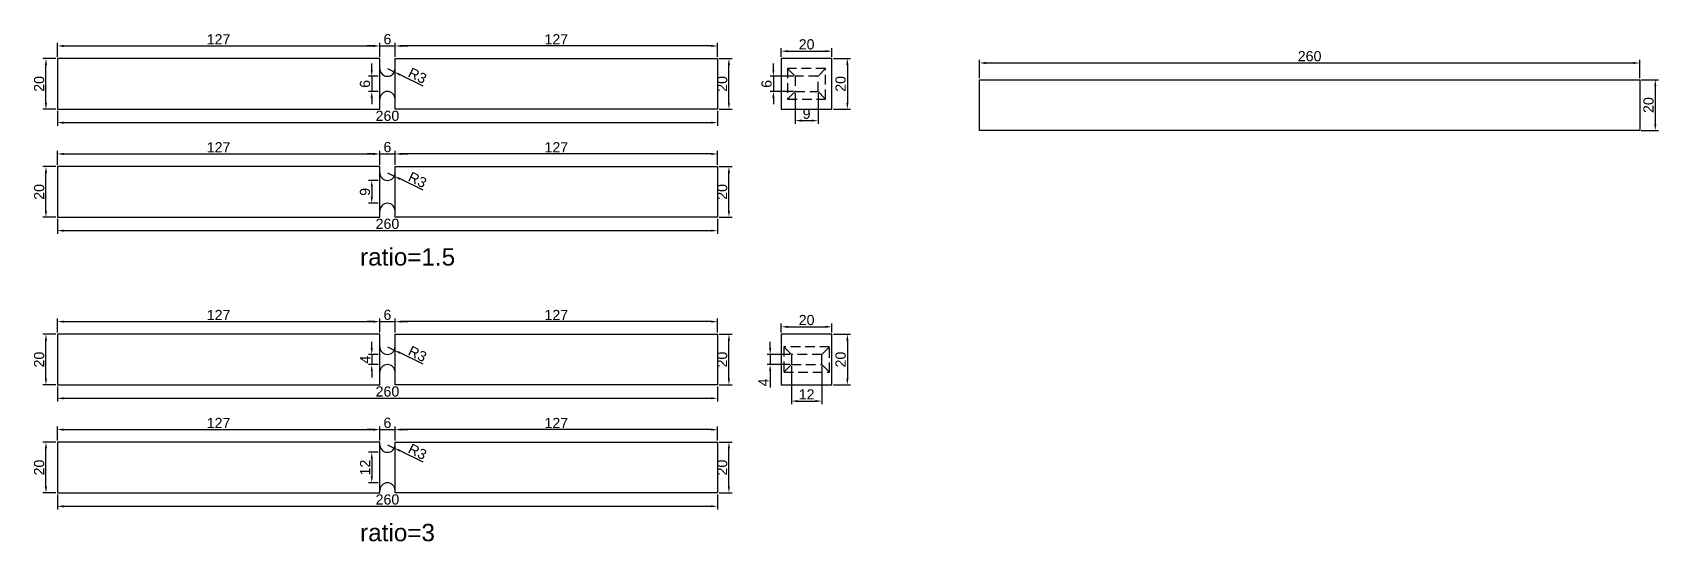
# Model space of a CAD drawing. Header units: millimetres. Extents: x 2099 to 3167, y 1581 to 1813.
# Drawn here: x 2527 to 3167, y 1581 to 1782 of the extents above; entities that cross this region are included whole.
import ezdxf

# ---------------------------------------------------------------- set-up
doc = ezdxf.new("R2010")
doc.units = ezdxf.units.MM
doc.header["$LTSCALE"] = 0.3
doc.linetypes.add('DASHED', pattern=[19.05, 12.7, -6.35])
doc.styles.get("Standard").update_dxf_attribs({"font": 'arial.ttf'})
doc.dimstyles.new('ISO-25', dxfattribs={"dimtxt": 4, "dimasz": 2.5, "dimexe": 1.25, "dimexo": 0.625, "dimtad": 1, "dimtxsty": 'Standard', "dimcen": 2.5, "dimadec": 0, "dimazin": 0, "dimtfac": 1, "dimtmove": 0, "dimatfit": 3, "dimfxl": 1, "dimarcsym": 0})

# ---------------------------------------------------------------- blocks, each defined once
blk = doc.blocks.new('*D26')
at = {"color": 0, "lineweight": -2, "transparency": 16777216}
for p, q in [((2535.74, 1771.57), (2530.62, 1771.57)), ((2531.87, 1754.07), (2531.87, 1769.07)), ((2535.74, 1751.57), (2530.62, 1751.57))]:
    blk.add_line(p, q, dxfattribs=at)
at = {"color": 0, "transparency": 16777216}
for points in [[(2531.46, 1769.07), (2532.29, 1769.07), (2531.87, 1771.57)], [(2531.46, 1754.07), (2532.29, 1754.07), (2531.87, 1751.57)]]:
    blk.add_solid(points, dxfattribs=at)
at = {"layer": 'Defpoints', "color": 0, "transparency": 16777216}
for p in [(2531.87, 1771.57), (2536.36, 1771.57), (2536.36, 1751.57)]:
    blk.add_point(p, dxfattribs=at)
at = {"color": 0, "transparency": 16777216, "insert": (2529.21, 1761.57), "char_height": 4, "attachment_point": 5, "rotation": 90}
blk.add_mtext('20', dxfattribs=at)
blk = doc.blocks.new('*D18')
at = {"color": 0, "lineweight": -2, "transparency": 16777216}
for p, q in [((2660.19, 1767.07), (2660.19, 1769.57)), ((2662.74, 1764.57), (2658.94, 1764.57)), ((2660.19, 1764.57), (2660.19, 1758.57)), ((2662.74, 1758.57), (2658.94, 1758.57)), ((2660.19, 1756.07), (2660.19, 1753.57))]:
    blk.add_line(p, q, dxfattribs=at)
at = {"color": 0, "transparency": 16777216}
for points in [[(2659.77, 1767.07), (2660.61, 1767.07), (2660.19, 1764.57)], [(2659.77, 1756.07), (2660.61, 1756.07), (2660.19, 1758.57)]]:
    blk.add_solid(points, dxfattribs=at)
at = {"layer": 'Defpoints', "color": 0, "transparency": 16777216}
for p in [(2663.36, 1764.57), (2660.19, 1758.57), (2663.36, 1758.57)]:
    blk.add_point(p, dxfattribs=at)
at = {"color": 0, "transparency": 16777216, "insert": (2657.52, 1761.57), "char_height": 4, "attachment_point": 5, "rotation": 90}
blk.add_mtext('6', dxfattribs=at)
blk = doc.blocks.new('*D24')
at = {"color": 0, "lineweight": -2, "transparency": 16777216}
for p, q in [((2666.36, 1767.57), (2669.06, 1766.26)), ((2680.49, 1760.72), (2671.31, 1765.17))]:
    blk.add_line(p, q, dxfattribs=at)
at = {"color": 0, "transparency": 16777216}
blk.add_solid([(2671.49, 1765.54), (2671.13, 1764.79), (2669.06, 1766.26)], dxfattribs=at)
at = {"layer": 'Defpoints', "color": 0, "transparency": 16777216}
for p in [(2666.36, 1767.57), (2669.06, 1766.26)]:
    blk.add_point(p, dxfattribs=at)
at = {"color": 0, "transparency": 16777216, "insert": (2678.19, 1764.8), "char_height": 4, "attachment_point": 5, "rotation": 334.11597}
blk.add_mtext('R3', dxfattribs=at)
blk = doc.blocks.new('*D28')
at = {"color": 0, "lineweight": -2, "transparency": 16777216}
for p, q in [((2796.99, 1771.57), (2802.1, 1771.57)), ((2800.85, 1754.07), (2800.85, 1769.07)), ((2796.99, 1751.57), (2802.1, 1751.57))]:
    blk.add_line(p, q, dxfattribs=at)
at = {"color": 0, "transparency": 16777216}
for points in [[(2800.43, 1769.07), (2801.26, 1769.07), (2800.85, 1771.57)], [(2800.43, 1754.07), (2801.26, 1754.07), (2800.85, 1751.57)]]:
    blk.add_solid(points, dxfattribs=at)
at = {"layer": 'Defpoints', "color": 0, "transparency": 16777216}
for p in [(2796.36, 1771.57), (2800.85, 1771.57), (2796.36, 1751.57)]:
    blk.add_point(p, dxfattribs=at)
at = {"color": 0, "transparency": 16777216, "insert": (2798.18, 1761.57), "char_height": 4, "attachment_point": 5, "rotation": 90}
blk.add_mtext('20', dxfattribs=at)
blk = doc.blocks.new('*D25')
at = {"color": 0, "lineweight": -2, "transparency": 16777216}
for p, q in [((2660.86, 1776.5), (2658.36, 1776.5)), ((2663.36, 1772.2), (2663.36, 1777.75)), ((2663.36, 1776.5), (2669.36, 1776.5)), ((2669.36, 1772.2), (2669.36, 1777.75)), ((2671.86, 1776.5), (2674.36, 1776.5))]:
    blk.add_line(p, q, dxfattribs=at)
at = {"color": 0, "transparency": 16777216}
for points in [[(2660.86, 1776.92), (2660.86, 1776.09), (2663.36, 1776.5)], [(2671.86, 1776.92), (2671.86, 1776.09), (2669.36, 1776.5)]]:
    blk.add_solid(points, dxfattribs=at)
at = {"layer": 'Defpoints', "color": 0, "transparency": 16777216}
for p in [(2669.36, 1776.5), (2663.36, 1771.57), (2669.36, 1771.57)]:
    blk.add_point(p, dxfattribs=at)
at = {"color": 0, "transparency": 16777216, "insert": (2666.36, 1779.17), "char_height": 4, "attachment_point": 5}
blk.add_mtext('6', dxfattribs=at)
blk = doc.blocks.new('*D30')
at = {"color": 0, "lineweight": -2, "transparency": 16777216}
for p, q in [((2535.74, 1729.04), (2530.62, 1729.04)), ((2531.87, 1711.54), (2531.87, 1726.54)), ((2535.74, 1709.04), (2530.62, 1709.04))]:
    blk.add_line(p, q, dxfattribs=at)
at = {"color": 0, "transparency": 16777216}
for points in [[(2531.46, 1726.54), (2532.29, 1726.54), (2531.87, 1729.04)], [(2531.46, 1711.54), (2532.29, 1711.54), (2531.87, 1709.04)]]:
    blk.add_solid(points, dxfattribs=at)
at = {"layer": 'Defpoints', "color": 0, "transparency": 16777216}
for p in [(2531.87, 1729.04), (2536.36, 1729.04), (2536.36, 1709.04)]:
    blk.add_point(p, dxfattribs=at)
at = {"color": 0, "transparency": 16777216, "insert": (2529.21, 1719.04), "char_height": 4, "attachment_point": 5, "rotation": 90}
blk.add_mtext('20', dxfattribs=at)
blk = doc.blocks.new('*D20')
at = {"color": 0, "lineweight": -2, "transparency": 16777216}
for p, q in [((2662.74, 1723.54), (2658.94, 1723.54)), ((2660.19, 1721.04), (2660.19, 1717.04)), ((2662.74, 1714.54), (2658.94, 1714.54))]:
    blk.add_line(p, q, dxfattribs=at)
at = {"color": 0, "transparency": 16777216}
for points in [[(2659.77, 1721.04), (2660.61, 1721.04), (2660.19, 1723.54)], [(2659.77, 1717.04), (2660.61, 1717.04), (2660.19, 1714.54)]]:
    blk.add_solid(points, dxfattribs=at)
at = {"layer": 'Defpoints', "color": 0, "transparency": 16777216}
for p in [(2663.36, 1723.54), (2660.19, 1714.54), (2663.36, 1714.54)]:
    blk.add_point(p, dxfattribs=at)
at = {"color": 0, "transparency": 16777216, "insert": (2657.52, 1719.04), "char_height": 4, "attachment_point": 5, "rotation": 90}
blk.add_mtext('9', dxfattribs=at)
blk = doc.blocks.new('*D21')
at = {"color": 0, "lineweight": -2, "transparency": 16777216}
for p, q in [((2666.36, 1726.54), (2669.06, 1725.23)), ((2680.49, 1719.69), (2671.31, 1724.14))]:
    blk.add_line(p, q, dxfattribs=at)
at = {"color": 0, "transparency": 16777216}
blk.add_solid([(2671.49, 1724.52), (2671.13, 1723.77), (2669.06, 1725.23)], dxfattribs=at)
at = {"layer": 'Defpoints', "color": 0, "transparency": 16777216}
for p in [(2666.36, 1726.54), (2669.06, 1725.23)]:
    blk.add_point(p, dxfattribs=at)
at = {"color": 0, "transparency": 16777216, "insert": (2678.19, 1723.77), "char_height": 4, "attachment_point": 5, "rotation": 334.11597}
blk.add_mtext('R3', dxfattribs=at)
blk = doc.blocks.new('*D32')
at = {"color": 0, "lineweight": -2, "transparency": 16777216}
for p, q in [((2796.99, 1729.04), (2802.1, 1729.04)), ((2800.85, 1711.54), (2800.85, 1726.54)), ((2796.99, 1709.04), (2802.1, 1709.04))]:
    blk.add_line(p, q, dxfattribs=at)
at = {"color": 0, "transparency": 16777216}
for points in [[(2800.43, 1726.54), (2801.26, 1726.54), (2800.85, 1729.04)], [(2800.43, 1711.54), (2801.26, 1711.54), (2800.85, 1709.04)]]:
    blk.add_solid(points, dxfattribs=at)
at = {"layer": 'Defpoints', "color": 0, "transparency": 16777216}
for p in [(2796.36, 1729.04), (2800.85, 1729.04), (2796.36, 1709.04)]:
    blk.add_point(p, dxfattribs=at)
at = {"color": 0, "transparency": 16777216, "insert": (2798.18, 1719.04), "char_height": 4, "attachment_point": 5, "rotation": 90}
blk.add_mtext('20', dxfattribs=at)
blk = doc.blocks.new('*D22')
at = {"color": 0, "lineweight": -2, "transparency": 16777216}
for p, q in [((2660.86, 1733.98), (2658.36, 1733.98)), ((2663.36, 1729.67), (2663.36, 1735.23)), ((2663.36, 1733.98), (2669.36, 1733.98)), ((2669.36, 1729.67), (2669.36, 1735.23)), ((2671.86, 1733.98), (2674.36, 1733.98))]:
    blk.add_line(p, q, dxfattribs=at)
at = {"color": 0, "transparency": 16777216}
for points in [[(2660.86, 1734.39), (2660.86, 1733.56), (2663.36, 1733.98)], [(2671.86, 1734.39), (2671.86, 1733.56), (2669.36, 1733.98)]]:
    blk.add_solid(points, dxfattribs=at)
at = {"layer": 'Defpoints', "color": 0, "transparency": 16777216}
for p in [(2663.36, 1729.04), (2669.36, 1733.98), (2669.36, 1729.04)]:
    blk.add_point(p, dxfattribs=at)
at = {"color": 0, "transparency": 16777216, "insert": (2666.36, 1736.65), "char_height": 4, "attachment_point": 5}
blk.add_mtext('6', dxfattribs=at)
blk = doc.blocks.new('*D58')
at = {"color": 0, "lineweight": -2, "transparency": 16777216}
for p, q in [((2535.74, 1663.01), (2530.62, 1663.01)), ((2531.87, 1645.51), (2531.87, 1660.51)), ((2535.74, 1643.01), (2530.62, 1643.01))]:
    blk.add_line(p, q, dxfattribs=at)
at = {"color": 0, "transparency": 16777216}
for points in [[(2531.46, 1660.51), (2532.29, 1660.51), (2531.87, 1663.01)], [(2531.46, 1645.51), (2532.29, 1645.51), (2531.87, 1643.01)]]:
    blk.add_solid(points, dxfattribs=at)
at = {"layer": 'Defpoints', "color": 0, "transparency": 16777216}
for p in [(2531.87, 1663.01), (2536.36, 1663.01), (2536.36, 1643.01)]:
    blk.add_point(p, dxfattribs=at)
at = {"color": 0, "transparency": 16777216, "insert": (2529.21, 1653.01), "char_height": 4, "attachment_point": 5, "rotation": 90}
blk.add_mtext('20', dxfattribs=at)
blk = doc.blocks.new('*D44')
at = {"color": 0, "lineweight": -2, "transparency": 16777216}
for p, q in [((2660.19, 1657.51), (2660.19, 1660.01)), ((2662.74, 1655.01), (2658.94, 1655.01)), ((2660.19, 1655.01), (2660.19, 1651.01)), ((2662.74, 1651.01), (2658.94, 1651.01)), ((2660.19, 1648.51), (2660.19, 1646.01))]:
    blk.add_line(p, q, dxfattribs=at)
at = {"color": 0, "transparency": 16777216}
for points in [[(2659.77, 1657.51), (2660.61, 1657.51), (2660.19, 1655.01)], [(2659.77, 1648.51), (2660.61, 1648.51), (2660.19, 1651.01)]]:
    blk.add_solid(points, dxfattribs=at)
at = {"layer": 'Defpoints', "color": 0, "transparency": 16777216}
for p in [(2663.36, 1655.01), (2660.19, 1651.01), (2663.36, 1651.01)]:
    blk.add_point(p, dxfattribs=at)
at = {"color": 0, "transparency": 16777216, "insert": (2657.56, 1653.01), "char_height": 4, "attachment_point": 5, "rotation": 90}
blk.add_mtext('4', dxfattribs=at)
blk = doc.blocks.new('*D45')
at = {"color": 0, "lineweight": -2, "transparency": 16777216}
for p, q in [((2666.36, 1658.01), (2669.06, 1656.7)), ((2680.49, 1651.16), (2671.31, 1655.61))]:
    blk.add_line(p, q, dxfattribs=at)
at = {"color": 0, "transparency": 16777216}
blk.add_solid([(2671.49, 1655.99), (2671.13, 1655.24), (2669.06, 1656.7)], dxfattribs=at)
at = {"layer": 'Defpoints', "color": 0, "transparency": 16777216}
for p in [(2666.36, 1658.01), (2669.06, 1656.7)]:
    blk.add_point(p, dxfattribs=at)
at = {"color": 0, "transparency": 16777216, "insert": (2678.19, 1655.24), "char_height": 4, "attachment_point": 5, "rotation": 334.11597}
blk.add_mtext('R3', dxfattribs=at)
blk = doc.blocks.new('*D60')
at = {"color": 0, "lineweight": -2, "transparency": 16777216}
for p, q in [((2796.99, 1663.01), (2802.1, 1663.01)), ((2800.85, 1645.51), (2800.85, 1660.51)), ((2796.99, 1643.01), (2802.1, 1643.01))]:
    blk.add_line(p, q, dxfattribs=at)
at = {"color": 0, "transparency": 16777216}
for points in [[(2800.43, 1660.51), (2801.26, 1660.51), (2800.85, 1663.01)], [(2800.43, 1645.51), (2801.26, 1645.51), (2800.85, 1643.01)]]:
    blk.add_solid(points, dxfattribs=at)
at = {"layer": 'Defpoints', "color": 0, "transparency": 16777216}
for p in [(2796.36, 1663.01), (2800.85, 1663.01), (2796.36, 1643.01)]:
    blk.add_point(p, dxfattribs=at)
at = {"color": 0, "transparency": 16777216, "insert": (2798.18, 1653.01), "char_height": 4, "attachment_point": 5, "rotation": 90}
blk.add_mtext('20', dxfattribs=at)
blk = doc.blocks.new('*D46')
at = {"color": 0, "lineweight": -2, "transparency": 16777216}
for p, q in [((2660.86, 1667.95), (2658.36, 1667.95)), ((2663.36, 1663.64), (2663.36, 1669.2)), ((2663.36, 1667.95), (2669.36, 1667.95)), ((2669.36, 1663.64), (2669.36, 1669.2)), ((2671.86, 1667.95), (2674.36, 1667.95))]:
    blk.add_line(p, q, dxfattribs=at)
at = {"color": 0, "transparency": 16777216}
for points in [[(2660.86, 1668.36), (2660.86, 1667.53), (2663.36, 1667.95)], [(2671.86, 1668.36), (2671.86, 1667.53), (2669.36, 1667.95)]]:
    blk.add_solid(points, dxfattribs=at)
at = {"layer": 'Defpoints', "color": 0, "transparency": 16777216}
for p in [(2669.36, 1667.95), (2663.36, 1663.01), (2669.36, 1663.01)]:
    blk.add_point(p, dxfattribs=at)
at = {"color": 0, "transparency": 16777216, "insert": (2666.36, 1670.61), "char_height": 4, "attachment_point": 5}
blk.add_mtext('6', dxfattribs=at)
blk = doc.blocks.new('*D62')
at = {"color": 0, "lineweight": -2, "transparency": 16777216}
for p, q in [((2535.74, 1620.49), (2530.62, 1620.49)), ((2531.87, 1602.99), (2531.87, 1617.99)), ((2535.74, 1600.49), (2530.62, 1600.49))]:
    blk.add_line(p, q, dxfattribs=at)
at = {"color": 0, "transparency": 16777216}
for points in [[(2531.46, 1617.99), (2532.29, 1617.99), (2531.87, 1620.49)], [(2531.46, 1602.99), (2532.29, 1602.99), (2531.87, 1600.49)]]:
    blk.add_solid(points, dxfattribs=at)
at = {"layer": 'Defpoints', "color": 0, "transparency": 16777216}
for p in [(2531.87, 1620.49), (2536.36, 1620.49), (2536.36, 1600.49)]:
    blk.add_point(p, dxfattribs=at)
at = {"color": 0, "transparency": 16777216, "insert": (2529.21, 1610.49), "char_height": 4, "attachment_point": 5, "rotation": 90}
blk.add_mtext('20', dxfattribs=at)
blk = doc.blocks.new('*D40')
at = {"color": 0, "lineweight": -2, "transparency": 16777216}
for p, q in [((2662.74, 1616.49), (2658.94, 1616.49)), ((2660.19, 1613.99), (2660.19, 1606.99)), ((2662.74, 1604.49), (2658.94, 1604.49))]:
    blk.add_line(p, q, dxfattribs=at)
at = {"color": 0, "transparency": 16777216}
for points in [[(2659.77, 1613.99), (2660.61, 1613.99), (2660.19, 1616.49)], [(2659.77, 1606.99), (2660.61, 1606.99), (2660.19, 1604.49)]]:
    blk.add_solid(points, dxfattribs=at)
at = {"layer": 'Defpoints', "color": 0, "transparency": 16777216}
for p in [(2663.36, 1616.49), (2660.19, 1604.49), (2663.36, 1604.49)]:
    blk.add_point(p, dxfattribs=at)
at = {"color": 0, "transparency": 16777216, "insert": (2657.56, 1610.49), "char_height": 4, "attachment_point": 5, "rotation": 90}
blk.add_mtext('12', dxfattribs=at)
blk = doc.blocks.new('*D41')
at = {"color": 0, "lineweight": -2, "transparency": 16777216}
for p, q in [((2666.36, 1619.49), (2669.06, 1618.18)), ((2680.49, 1612.63), (2671.31, 1617.08))]:
    blk.add_line(p, q, dxfattribs=at)
at = {"color": 0, "transparency": 16777216}
blk.add_solid([(2671.49, 1617.46), (2671.13, 1616.71), (2669.06, 1618.18)], dxfattribs=at)
at = {"layer": 'Defpoints', "color": 0, "transparency": 16777216}
for p in [(2666.36, 1619.49), (2669.06, 1618.18)]:
    blk.add_point(p, dxfattribs=at)
at = {"color": 0, "transparency": 16777216, "insert": (2678.19, 1616.71), "char_height": 4, "attachment_point": 5, "rotation": 334.11597}
blk.add_mtext('R3', dxfattribs=at)
blk = doc.blocks.new('*D64')
at = {"color": 0, "lineweight": -2, "transparency": 16777216}
for p, q in [((2796.99, 1620.49), (2802.1, 1620.49)), ((2800.85, 1602.99), (2800.85, 1617.99)), ((2796.99, 1600.49), (2802.1, 1600.49))]:
    blk.add_line(p, q, dxfattribs=at)
at = {"color": 0, "transparency": 16777216}
for points in [[(2800.43, 1617.99), (2801.26, 1617.99), (2800.85, 1620.49)], [(2800.43, 1602.99), (2801.26, 1602.99), (2800.85, 1600.49)]]:
    blk.add_solid(points, dxfattribs=at)
at = {"layer": 'Defpoints', "color": 0, "transparency": 16777216}
for p in [(2796.36, 1620.49), (2800.85, 1620.49), (2796.36, 1600.49)]:
    blk.add_point(p, dxfattribs=at)
at = {"color": 0, "transparency": 16777216, "insert": (2798.18, 1610.49), "char_height": 4, "attachment_point": 5, "rotation": 90}
blk.add_mtext('20', dxfattribs=at)
blk = doc.blocks.new('*D42')
at = {"color": 0, "lineweight": -2, "transparency": 16777216}
for p, q in [((2663.36, 1621.11), (2663.36, 1626.67)), ((2669.36, 1621.11), (2669.36, 1626.67)), ((2660.86, 1625.42), (2658.36, 1625.42)), ((2663.36, 1625.42), (2669.36, 1625.42)), ((2671.86, 1625.42), (2674.36, 1625.42))]:
    blk.add_line(p, q, dxfattribs=at)
at = {"color": 0, "transparency": 16777216}
for points in [[(2660.86, 1625.84), (2660.86, 1625), (2663.36, 1625.42)], [(2671.86, 1625.84), (2671.86, 1625), (2669.36, 1625.42)]]:
    blk.add_solid(points, dxfattribs=at)
at = {"layer": 'Defpoints', "color": 0, "transparency": 16777216}
for p in [(2663.36, 1620.49), (2669.36, 1625.42), (2669.36, 1620.49)]:
    blk.add_point(p, dxfattribs=at)
at = {"color": 0, "transparency": 16777216, "insert": (2666.36, 1628.09), "char_height": 4, "attachment_point": 5}
blk.add_mtext('6', dxfattribs=at)
blk = doc.blocks.new('*D68')
at = {"color": 0, "lineweight": -2, "transparency": 16777216}
for p, q in [((2818.37, 1767.07), (2818.37, 1769.57)), ((2826.31, 1764.57), (2817.12, 1764.57)), ((2818.37, 1764.57), (2818.37, 1758.57)), ((2826.31, 1758.57), (2817.12, 1758.57)), ((2818.37, 1756.07), (2818.37, 1753.57))]:
    blk.add_line(p, q, dxfattribs=at)
at = {"color": 0, "transparency": 16777216}
for points in [[(2817.95, 1767.07), (2818.79, 1767.07), (2818.37, 1764.57)], [(2817.95, 1756.07), (2818.79, 1756.07), (2818.37, 1758.57)]]:
    blk.add_solid(points, dxfattribs=at)
at = {"layer": 'Defpoints', "color": 0, "transparency": 16777216}
for p in [(2826.94, 1764.57), (2818.37, 1758.57), (2826.94, 1758.57)]:
    blk.add_point(p, dxfattribs=at)
at = {"color": 0, "transparency": 16777216, "insert": (2815.7, 1761.57), "char_height": 4, "attachment_point": 5, "rotation": 90}
blk.add_mtext('6', dxfattribs=at)
blk = doc.blocks.new('*D69')
at = {"color": 0, "lineweight": -2, "transparency": 16777216}
for p, q in [((2826.94, 1757.95), (2826.94, 1745.86)), ((2835.94, 1757.95), (2835.94, 1745.86)), ((2829.44, 1747.11), (2833.44, 1747.11))]:
    blk.add_line(p, q, dxfattribs=at)
at = {"color": 0, "transparency": 16777216}
for points in [[(2829.44, 1747.53), (2829.44, 1746.69), (2826.94, 1747.11)], [(2833.44, 1747.53), (2833.44, 1746.69), (2835.94, 1747.11)]]:
    blk.add_solid(points, dxfattribs=at)
at = {"layer": 'Defpoints', "color": 0, "transparency": 16777216}
for p in [(2826.94, 1758.57), (2835.94, 1758.57), (2835.94, 1747.11)]:
    blk.add_point(p, dxfattribs=at)
at = {"color": 0, "transparency": 16777216, "insert": (2831.44, 1749.78), "char_height": 4, "attachment_point": 5}
blk.add_mtext('9', dxfattribs=at)
blk = doc.blocks.new('*D70')
at = {"color": 0, "lineweight": -2, "transparency": 16777216}
for p, q in [((2817.1, 1657.51), (2817.1, 1660.01)), ((2824.81, 1655.01), (2815.85, 1655.01)), ((2817.1, 1655.01), (2817.1, 1651.01)), ((2824.81, 1651.01), (2815.85, 1651.01)), ((2817.1, 1648.51), (2817.1, 1642))]:
    blk.add_line(p, q, dxfattribs=at)
at = {"color": 0, "transparency": 16777216}
for points in [[(2816.68, 1657.51), (2817.51, 1657.51), (2817.1, 1655.01)], [(2816.68, 1648.51), (2817.51, 1648.51), (2817.1, 1651.01)]]:
    blk.add_solid(points, dxfattribs=at)
at = {"layer": 'Defpoints', "color": 0, "transparency": 16777216}
for p in [(2825.44, 1655.01), (2817.1, 1651.01), (2825.44, 1651.01)]:
    blk.add_point(p, dxfattribs=at)
at = {"color": 0, "transparency": 16777216, "insert": (2814.47, 1644), "char_height": 4, "attachment_point": 5, "rotation": 90}
blk.add_mtext('4', dxfattribs=at)
blk = doc.blocks.new('*D71')
at = {"color": 0, "lineweight": -2, "transparency": 16777216}
for p, q in [((2825.44, 1650.39), (2825.44, 1635.4)), ((2837.44, 1650.39), (2837.44, 1635.4)), ((2827.94, 1636.65), (2834.94, 1636.65))]:
    blk.add_line(p, q, dxfattribs=at)
at = {"color": 0, "transparency": 16777216}
for points in [[(2827.94, 1637.07), (2827.94, 1636.24), (2825.44, 1636.65)], [(2834.94, 1637.07), (2834.94, 1636.24), (2837.44, 1636.65)]]:
    blk.add_solid(points, dxfattribs=at)
at = {"layer": 'Defpoints', "color": 0, "transparency": 16777216}
for p in [(2825.44, 1651.01), (2837.44, 1651.01), (2837.44, 1636.65)]:
    blk.add_point(p, dxfattribs=at)
at = {"color": 0, "transparency": 16777216, "insert": (2831.44, 1639.29), "char_height": 4, "attachment_point": 5}
blk.add_mtext('12', dxfattribs=at)
blk = doc.blocks.new('*D80')
at = {"color": 0, "lineweight": -2, "transparency": 16777216}
for p, q in [((2536.36, 1772.2), (2536.36, 1777.75)), ((2538.86, 1776.5), (2660.86, 1776.5)), ((2663.36, 1772.2), (2663.36, 1777.75))]:
    blk.add_line(p, q, dxfattribs=at)
at = {"color": 0, "transparency": 16777216}
for points in [[(2538.86, 1776.92), (2538.86, 1776.09), (2536.36, 1776.5)], [(2660.86, 1776.92), (2660.86, 1776.09), (2663.36, 1776.5)]]:
    blk.add_solid(points, dxfattribs=at)
at = {"layer": 'Defpoints', "color": 0, "transparency": 16777216}
for p in [(2663.36, 1776.5), (2536.36, 1771.57), (2663.36, 1771.57)]:
    blk.add_point(p, dxfattribs=at)
at = {"color": 0, "transparency": 16777216, "insert": (2599.86, 1779.14), "char_height": 4, "attachment_point": 5}
blk.add_mtext('127', dxfattribs=at)
blk = doc.blocks.new('*D81')
at = {"color": 0, "lineweight": -2, "transparency": 16777216}
for p, q in [((2669.36, 1772.2), (2669.36, 1777.75)), ((2793.86, 1776.5), (2671.86, 1776.5)), ((2796.36, 1772.2), (2796.36, 1777.75))]:
    blk.add_line(p, q, dxfattribs=at)
at = {"color": 0, "transparency": 16777216}
for points in [[(2671.86, 1776.92), (2671.86, 1776.09), (2669.36, 1776.5)], [(2793.86, 1776.92), (2793.86, 1776.09), (2796.36, 1776.5)]]:
    blk.add_solid(points, dxfattribs=at)
at = {"layer": 'Defpoints', "color": 0, "transparency": 16777216}
for p in [(2669.36, 1776.5), (2669.36, 1771.57), (2796.36, 1771.57)]:
    blk.add_point(p, dxfattribs=at)
at = {"color": 0, "transparency": 16777216, "insert": (2732.86, 1779.14), "char_height": 4, "attachment_point": 5}
blk.add_mtext('127', dxfattribs=at)
blk = doc.blocks.new('*D79')
at = {"color": 0, "lineweight": -2, "transparency": 16777216}
for p, q in [((2536.36, 1750.95), (2536.36, 1745.05)), ((2796.36, 1750.95), (2796.36, 1745.05)), ((2538.86, 1746.3), (2793.86, 1746.3))]:
    blk.add_line(p, q, dxfattribs=at)
at = {"color": 0, "transparency": 16777216}
for points in [[(2538.86, 1746.72), (2538.86, 1745.89), (2536.36, 1746.3)], [(2793.86, 1746.72), (2793.86, 1745.89), (2796.36, 1746.3)]]:
    blk.add_solid(points, dxfattribs=at)
at = {"layer": 'Defpoints', "color": 0, "transparency": 16777216}
for p in [(2536.36, 1751.57), (2796.36, 1751.57), (2796.36, 1746.3)]:
    blk.add_point(p, dxfattribs=at)
at = {"color": 0, "transparency": 16777216, "insert": (2666.36, 1748.97), "char_height": 4, "attachment_point": 5}
blk.add_mtext('260', dxfattribs=at)
blk = doc.blocks.new('*D83')
at = {"color": 0, "lineweight": -2, "transparency": 16777216}
for p, q in [((2536.36, 1729.67), (2536.36, 1735.23)), ((2538.86, 1733.98), (2660.86, 1733.98)), ((2663.36, 1729.67), (2663.36, 1735.23))]:
    blk.add_line(p, q, dxfattribs=at)
at = {"color": 0, "transparency": 16777216}
for points in [[(2538.86, 1734.39), (2538.86, 1733.56), (2536.36, 1733.98)], [(2660.86, 1734.39), (2660.86, 1733.56), (2663.36, 1733.98)]]:
    blk.add_solid(points, dxfattribs=at)
at = {"layer": 'Defpoints', "color": 0, "transparency": 16777216}
for p in [(2536.36, 1729.04), (2663.36, 1733.98), (2663.36, 1729.04)]:
    blk.add_point(p, dxfattribs=at)
at = {"color": 0, "transparency": 16777216, "insert": (2599.86, 1736.61), "char_height": 4, "attachment_point": 5}
blk.add_mtext('127', dxfattribs=at)
blk = doc.blocks.new('*D84')
at = {"color": 0, "lineweight": -2, "transparency": 16777216}
for p, q in [((2669.36, 1729.67), (2669.36, 1735.23)), ((2793.86, 1733.98), (2671.86, 1733.98)), ((2796.36, 1729.67), (2796.36, 1735.23))]:
    blk.add_line(p, q, dxfattribs=at)
at = {"color": 0, "transparency": 16777216}
for points in [[(2671.86, 1734.39), (2671.86, 1733.56), (2669.36, 1733.98)], [(2793.86, 1734.39), (2793.86, 1733.56), (2796.36, 1733.98)]]:
    blk.add_solid(points, dxfattribs=at)
at = {"layer": 'Defpoints', "color": 0, "transparency": 16777216}
for p in [(2669.36, 1733.98), (2669.36, 1729.04), (2796.36, 1729.04)]:
    blk.add_point(p, dxfattribs=at)
at = {"color": 0, "transparency": 16777216, "insert": (2732.86, 1736.61), "char_height": 4, "attachment_point": 5}
blk.add_mtext('127', dxfattribs=at)
blk = doc.blocks.new('*D82')
at = {"color": 0, "lineweight": -2, "transparency": 16777216}
for p, q in [((2536.36, 1708.42), (2536.36, 1702.53)), ((2538.86, 1703.78), (2793.86, 1703.78)), ((2796.36, 1708.42), (2796.36, 1702.53))]:
    blk.add_line(p, q, dxfattribs=at)
at = {"color": 0, "transparency": 16777216}
for points in [[(2538.86, 1704.19), (2538.86, 1703.36), (2536.36, 1703.78)], [(2793.86, 1704.19), (2793.86, 1703.36), (2796.36, 1703.78)]]:
    blk.add_solid(points, dxfattribs=at)
at = {"layer": 'Defpoints', "color": 0, "transparency": 16777216}
for p in [(2536.36, 1709.04), (2796.36, 1709.04), (2796.36, 1703.78)]:
    blk.add_point(p, dxfattribs=at)
at = {"color": 0, "transparency": 16777216, "insert": (2666.36, 1706.44), "char_height": 4, "attachment_point": 5}
blk.add_mtext('260', dxfattribs=at)
blk = doc.blocks.new('*D86')
at = {"color": 0, "lineweight": -2, "transparency": 16777216}
for p, q in [((2536.36, 1663.64), (2536.36, 1669.2)), ((2538.86, 1667.95), (2660.86, 1667.95)), ((2663.36, 1663.64), (2663.36, 1669.2))]:
    blk.add_line(p, q, dxfattribs=at)
at = {"color": 0, "transparency": 16777216}
for points in [[(2538.86, 1668.36), (2538.86, 1667.53), (2536.36, 1667.95)], [(2660.86, 1668.36), (2660.86, 1667.53), (2663.36, 1667.95)]]:
    blk.add_solid(points, dxfattribs=at)
at = {"layer": 'Defpoints', "color": 0, "transparency": 16777216}
for p in [(2663.36, 1667.95), (2536.36, 1663.01), (2663.36, 1663.01)]:
    blk.add_point(p, dxfattribs=at)
at = {"color": 0, "transparency": 16777216, "insert": (2599.86, 1670.58), "char_height": 4, "attachment_point": 5}
blk.add_mtext('127', dxfattribs=at)
blk = doc.blocks.new('*D87')
at = {"color": 0, "lineweight": -2, "transparency": 16777216}
for p, q in [((2669.36, 1663.64), (2669.36, 1669.2)), ((2793.86, 1667.95), (2671.86, 1667.95)), ((2796.36, 1663.64), (2796.36, 1669.2))]:
    blk.add_line(p, q, dxfattribs=at)
at = {"color": 0, "transparency": 16777216}
for points in [[(2671.86, 1668.36), (2671.86, 1667.53), (2669.36, 1667.95)], [(2793.86, 1668.36), (2793.86, 1667.53), (2796.36, 1667.95)]]:
    blk.add_solid(points, dxfattribs=at)
at = {"layer": 'Defpoints', "color": 0, "transparency": 16777216}
for p in [(2669.36, 1667.95), (2669.36, 1663.01), (2796.36, 1663.01)]:
    blk.add_point(p, dxfattribs=at)
at = {"color": 0, "transparency": 16777216, "insert": (2732.86, 1670.58), "char_height": 4, "attachment_point": 5}
blk.add_mtext('127', dxfattribs=at)
blk = doc.blocks.new('*D85')
at = {"color": 0, "lineweight": -2, "transparency": 16777216}
for p, q in [((2536.36, 1642.39), (2536.36, 1636.5)), ((2796.36, 1642.39), (2796.36, 1636.5)), ((2538.86, 1637.75), (2793.86, 1637.75))]:
    blk.add_line(p, q, dxfattribs=at)
at = {"color": 0, "transparency": 16777216}
for points in [[(2538.86, 1638.16), (2538.86, 1637.33), (2536.36, 1637.75)], [(2793.86, 1638.16), (2793.86, 1637.33), (2796.36, 1637.75)]]:
    blk.add_solid(points, dxfattribs=at)
at = {"layer": 'Defpoints', "color": 0, "transparency": 16777216}
for p in [(2536.36, 1643.01), (2796.36, 1643.01), (2796.36, 1637.75)]:
    blk.add_point(p, dxfattribs=at)
at = {"color": 0, "transparency": 16777216, "insert": (2666.36, 1640.41), "char_height": 4, "attachment_point": 5}
blk.add_mtext('260', dxfattribs=at)
blk = doc.blocks.new('*D89')
at = {"color": 0, "lineweight": -2, "transparency": 16777216}
for p, q in [((2536.36, 1621.11), (2536.36, 1626.67)), ((2663.36, 1621.11), (2663.36, 1626.67)), ((2538.86, 1625.42), (2660.86, 1625.42))]:
    blk.add_line(p, q, dxfattribs=at)
at = {"color": 0, "transparency": 16777216}
for points in [[(2538.86, 1625.84), (2538.86, 1625), (2536.36, 1625.42)], [(2660.86, 1625.84), (2660.86, 1625), (2663.36, 1625.42)]]:
    blk.add_solid(points, dxfattribs=at)
at = {"layer": 'Defpoints', "color": 0, "transparency": 16777216}
for p in [(2536.36, 1620.49), (2663.36, 1625.42), (2663.36, 1620.49)]:
    blk.add_point(p, dxfattribs=at)
at = {"color": 0, "transparency": 16777216, "insert": (2599.86, 1628.05), "char_height": 4, "attachment_point": 5}
blk.add_mtext('127', dxfattribs=at)
blk = doc.blocks.new('*D90')
at = {"color": 0, "lineweight": -2, "transparency": 16777216}
for p, q in [((2669.36, 1621.11), (2669.36, 1626.67)), ((2796.36, 1621.11), (2796.36, 1626.67)), ((2793.86, 1625.42), (2671.86, 1625.42))]:
    blk.add_line(p, q, dxfattribs=at)
at = {"color": 0, "transparency": 16777216}
for points in [[(2671.86, 1625.84), (2671.86, 1625), (2669.36, 1625.42)], [(2793.86, 1625.84), (2793.86, 1625), (2796.36, 1625.42)]]:
    blk.add_solid(points, dxfattribs=at)
at = {"layer": 'Defpoints', "color": 0, "transparency": 16777216}
for p in [(2669.36, 1625.42), (2669.36, 1620.49), (2796.36, 1620.49)]:
    blk.add_point(p, dxfattribs=at)
at = {"color": 0, "transparency": 16777216, "insert": (2732.86, 1628.05), "char_height": 4, "attachment_point": 5}
blk.add_mtext('127', dxfattribs=at)
blk = doc.blocks.new('*D88')
at = {"color": 0, "lineweight": -2, "transparency": 16777216}
for p, q in [((2536.36, 1599.86), (2536.36, 1593.97)), ((2538.86, 1595.22), (2793.86, 1595.22)), ((2796.36, 1599.86), (2796.36, 1593.97))]:
    blk.add_line(p, q, dxfattribs=at)
at = {"color": 0, "transparency": 16777216}
for points in [[(2538.86, 1595.64), (2538.86, 1594.8), (2536.36, 1595.22)], [(2793.86, 1595.64), (2793.86, 1594.8), (2796.36, 1595.22)]]:
    blk.add_solid(points, dxfattribs=at)
at = {"layer": 'Defpoints', "color": 0, "transparency": 16777216}
for p in [(2536.36, 1600.49), (2796.36, 1600.49), (2796.36, 1595.22)]:
    blk.add_point(p, dxfattribs=at)
at = {"color": 0, "transparency": 16777216, "insert": (2666.36, 1597.89), "char_height": 4, "attachment_point": 5}
blk.add_mtext('260', dxfattribs=at)
blk = doc.blocks.new('*D99')
at = {"color": 0, "lineweight": -2, "transparency": 16777216}
for p, q in [((2821.44, 1772.2), (2821.44, 1775.7)), ((2823.94, 1774.45), (2838.94, 1774.45)), ((2841.44, 1772.2), (2841.44, 1775.7))]:
    blk.add_line(p, q, dxfattribs=at)
at = {"color": 0, "transparency": 16777216}
for points in [[(2823.94, 1774.87), (2823.94, 1774.04), (2821.44, 1774.45)], [(2838.94, 1774.87), (2838.94, 1774.04), (2841.44, 1774.45)]]:
    blk.add_solid(points, dxfattribs=at)
at = {"layer": 'Defpoints', "color": 0, "transparency": 16777216}
for p in [(2841.44, 1774.45), (2821.44, 1771.57), (2841.44, 1771.57)]:
    blk.add_point(p, dxfattribs=at)
at = {"color": 0, "transparency": 16777216, "insert": (2831.44, 1777.12), "char_height": 4, "attachment_point": 5}
blk.add_mtext('20', dxfattribs=at)
blk = doc.blocks.new('*D100')
at = {"color": 0, "lineweight": -2, "transparency": 16777216}
for p, q in [((2842.06, 1771.57), (2848.74, 1771.57)), ((2847.49, 1769.07), (2847.49, 1754.07)), ((2842.06, 1751.57), (2848.74, 1751.57))]:
    blk.add_line(p, q, dxfattribs=at)
at = {"color": 0, "transparency": 16777216}
for points in [[(2847.08, 1769.07), (2847.91, 1769.07), (2847.49, 1771.57)], [(2847.08, 1754.07), (2847.91, 1754.07), (2847.49, 1751.57)]]:
    blk.add_solid(points, dxfattribs=at)
at = {"layer": 'Defpoints', "color": 0, "transparency": 16777216}
for p in [(2841.44, 1771.57), (2841.44, 1751.57), (2847.49, 1751.57)]:
    blk.add_point(p, dxfattribs=at)
at = {"color": 0, "transparency": 16777216, "insert": (2844.83, 1761.57), "char_height": 4, "attachment_point": 5, "rotation": 90}
blk.add_mtext('20', dxfattribs=at)
blk = doc.blocks.new('*D102')
at = {"color": 0, "lineweight": -2, "transparency": 16777216}
for p, q in [((2821.44, 1663.64), (2821.44, 1667.15)), ((2823.94, 1665.9), (2838.94, 1665.9)), ((2841.44, 1663.64), (2841.44, 1667.15))]:
    blk.add_line(p, q, dxfattribs=at)
at = {"color": 0, "transparency": 16777216}
for points in [[(2823.94, 1666.31), (2823.94, 1665.48), (2821.44, 1665.9)], [(2838.94, 1666.31), (2838.94, 1665.48), (2841.44, 1665.9)]]:
    blk.add_solid(points, dxfattribs=at)
at = {"layer": 'Defpoints', "color": 0, "transparency": 16777216}
for p in [(2841.44, 1665.9), (2821.44, 1663.01), (2841.44, 1663.01)]:
    blk.add_point(p, dxfattribs=at)
at = {"color": 0, "transparency": 16777216, "insert": (2831.44, 1668.56), "char_height": 4, "attachment_point": 5}
blk.add_mtext('20', dxfattribs=at)
blk = doc.blocks.new('*D103')
at = {"color": 0, "lineweight": -2, "transparency": 16777216}
for p, q in [((2842.06, 1663.01), (2848.74, 1663.01)), ((2847.49, 1660.51), (2847.49, 1645.51)), ((2842.06, 1643.01), (2848.74, 1643.01))]:
    blk.add_line(p, q, dxfattribs=at)
at = {"color": 0, "transparency": 16777216}
for points in [[(2847.08, 1660.51), (2847.91, 1660.51), (2847.49, 1663.01)], [(2847.08, 1645.51), (2847.91, 1645.51), (2847.49, 1643.01)]]:
    blk.add_solid(points, dxfattribs=at)
at = {"layer": 'Defpoints', "color": 0, "transparency": 16777216}
for p in [(2841.44, 1663.01), (2841.44, 1643.01), (2847.49, 1643.01)]:
    blk.add_point(p, dxfattribs=at)
at = {"color": 0, "transparency": 16777216, "insert": (2844.83, 1653.01), "char_height": 4, "attachment_point": 5, "rotation": 90}
blk.add_mtext('20', dxfattribs=at)
blk = doc.blocks.new('*D105')
at = {"color": 0, "lineweight": -2, "transparency": 16777216}
for p, q in [((2899.54, 1763.84), (2899.54, 1771.05)), ((2902.04, 1769.8), (3157.04, 1769.8)), ((3159.54, 1763.84), (3159.54, 1771.05))]:
    blk.add_line(p, q, dxfattribs=at)
at = {"color": 0, "transparency": 16777216}
for points in [[(2902.04, 1770.22), (2902.04, 1769.38), (2899.54, 1769.8)], [(3157.04, 1770.22), (3157.04, 1769.38), (3159.54, 1769.8)]]:
    blk.add_solid(points, dxfattribs=at)
at = {"layer": 'Defpoints', "color": 0, "transparency": 16777216}
for p in [(3159.54, 1769.8), (2899.54, 1763.22), (3159.54, 1763.22)]:
    blk.add_point(p, dxfattribs=at)
at = {"color": 0, "transparency": 16777216, "insert": (3029.54, 1772.47), "char_height": 4, "attachment_point": 5}
blk.add_mtext('260', dxfattribs=at)
blk = doc.blocks.new('*D106')
at = {"color": 0, "lineweight": -2, "transparency": 16777216}
for p, q in [((3160.17, 1763.22), (3166.94, 1763.22)), ((3165.69, 1760.72), (3165.69, 1745.72)), ((3160.17, 1743.22), (3166.94, 1743.22))]:
    blk.add_line(p, q, dxfattribs=at)
at = {"color": 0, "transparency": 16777216}
for points in [[(3165.27, 1760.72), (3166.1, 1760.72), (3165.69, 1763.22)], [(3165.27, 1745.72), (3166.1, 1745.72), (3165.69, 1743.22)]]:
    blk.add_solid(points, dxfattribs=at)
at = {"layer": 'Defpoints', "color": 0, "transparency": 16777216}
for p in [(3159.54, 1763.22), (3159.54, 1743.22), (3165.69, 1743.22)]:
    blk.add_point(p, dxfattribs=at)
at = {"color": 0, "transparency": 16777216, "insert": (3163.02, 1753.22), "char_height": 4, "attachment_point": 5, "rotation": 90}
blk.add_mtext('20', dxfattribs=at)

msp = doc.modelspace()

# ---------------------------------------------------------------- linework, layer by layer
for p, q in [((2536.361, 1771.57), (2536.361, 1751.57)), ((2663.361, 1771.57), (2536.361, 1771.57)), ((2663.361, 1751.57), (2663.361, 1771.57)), ((2669.361, 1751.57), (2669.361, 1771.57)), ((2669.361, 1771.57), (2796.361, 1771.57)), ((2796.361, 1771.57), (2796.361, 1751.57)), ((2841.436, 1771.57), (2821.436, 1771.57)), ((2821.436, 1771.57), (2821.436, 1751.57)), ((2841.436, 1751.57), (2841.436, 1771.57)), ((2899.543, 1763.215), (3159.543, 1763.215)), ((2899.543, 1743.215), (2899.543, 1763.215)), ((3159.543, 1763.215), (3159.543, 1743.215)), ((2536.361, 1751.57), (2663.361, 1751.57)), ((2796.361, 1751.57), (2669.361, 1751.57)), ((2821.436, 1751.57), (2841.436, 1751.57)), ((3159.543, 1743.215), (2899.543, 1743.215)), ((2536.361, 1729.043), (2536.361, 1709.043)), ((2663.361, 1729.043), (2536.361, 1729.043)), ((2663.361, 1709.043), (2663.361, 1729.043)), ((2669.361, 1709.043), (2669.361, 1729.043)), ((2669.361, 1729.043), (2796.361, 1729.043)), ((2796.361, 1729.043), (2796.361, 1709.043)), ((2536.361, 1709.043), (2663.361, 1709.043)), ((2796.361, 1709.043), (2669.361, 1709.043)), ((2536.361, 1663.012), (2536.361, 1643.012)), ((2663.361, 1663.012), (2536.361, 1663.012)), ((2663.361, 1643.012), (2663.361, 1663.012)), ((2669.361, 1643.012), (2669.361, 1663.012)), ((2669.361, 1663.012), (2796.361, 1663.012)), ((2796.361, 1663.012), (2796.361, 1643.012)), ((2841.436, 1663.012), (2821.436, 1663.012)), ((2821.436, 1663.012), (2821.436, 1643.012)), ((2841.436, 1643.012), (2841.436, 1663.012)), ((2822.436, 1658.012), (2825.436, 1655.012)), ((2837.436, 1655.012), (2840.436, 1658.012)), ((2825.436, 1651.012), (2822.436, 1648.012)), ((2837.436, 1651.012), (2840.436, 1648.012)), ((2536.361, 1643.012), (2663.361, 1643.012)), ((2796.361, 1643.012), (2669.361, 1643.012)), ((2821.436, 1643.012), (2841.436, 1643.012)), ((2536.361, 1620.486), (2536.361, 1600.486)), ((2663.361, 1620.486), (2536.361, 1620.486)), ((2663.361, 1600.486), (2663.361, 1620.486)), ((2669.361, 1600.486), (2669.361, 1620.486)), ((2669.361, 1620.486), (2796.361, 1620.486)), ((2796.361, 1620.486), (2796.361, 1600.486)), ((2536.361, 1600.486), (2663.361, 1600.486)), ((2796.361, 1600.486), (2669.361, 1600.486))]:
    msp.add_line(p, q)
at = {"linetype": 'DASHED'}
for p, q in [((2838.936, 1767.57), (2823.936, 1767.57)), ((2823.936, 1767.57), (2823.936, 1755.57)), ((2823.936, 1767.57), (2826.936, 1764.57)), ((2838.936, 1767.57), (2835.936, 1764.57)), ((2838.936, 1755.57), (2838.936, 1767.57)), ((2835.936, 1764.57), (2826.936, 1764.57)), ((2826.936, 1764.57), (2826.936, 1758.57)), ((2835.936, 1758.57), (2835.936, 1764.57)), ((2826.936, 1758.57), (2823.936, 1755.57)), ((2823.936, 1755.57), (2838.936, 1755.57)), ((2826.936, 1758.57), (2835.936, 1758.57)), ((2835.936, 1758.57), (2838.936, 1755.57)), ((2840.436, 1658.012), (2822.436, 1658.012)), ((2822.436, 1658.012), (2822.436, 1648.012)), ((2837.436, 1655.012), (2825.436, 1655.012)), ((2825.436, 1655.012), (2825.436, 1651.012)), ((2837.436, 1651.012), (2837.436, 1655.012)), ((2840.436, 1648.012), (2840.436, 1658.012)), ((2822.436, 1648.012), (2840.436, 1648.012)), ((2825.436, 1651.012), (2837.436, 1651.012))]:
    msp.add_line(p, q, dxfattribs=at)
for centre, start, end in [((2666.361, 1767.57), 180, 0), ((2666.361, 1755.57), 0, 180), ((2666.361, 1726.543), 180, 0), ((2666.361, 1711.543), 0, 180), ((2666.361, 1658.012), 180, 0), ((2666.361, 1648.012), 0, 180), ((2666.361, 1619.486), 180, 0), ((2666.361, 1601.486), 0, 180)]:
    msp.add_arc(centre, 3, start, end)

# ---------------------------------------------------------------- texts
for s, p in [('ratio=1.5', (2655.602, 1690.029)), ('ratio=3', (2655.602, 1581.472))]:
    msp.add_text(s, height=6.8359).set_placement(p)

# ---------------------------------------------------------------- dimensions: what is measured, and where the dimension line sits
for p1, p2, distance, picture, middle in [((2536.361, 1771.57), (2663.361, 1771.57), 4.935, '*D80', (2599.861, 1779.138)), ((2663.361, 1771.57), (2669.361, 1771.57), 4.935, '*D25', (2666.361, 1779.172)), ((2796.361, 1771.57), (2669.361, 1771.57), -4.935, '*D81', (2732.861, 1779.138)), ((2821.436, 1771.57), (2841.436, 1771.57), 2.884, '*D99', (2831.436, 1777.121)), ((2899.543, 1763.215), (3159.543, 1763.215), 6.585, '*D105', (3029.543, 1772.468)), ((2536.361, 1751.57), (2536.361, 1771.57), 4.487, '*D26', (2529.207, 1761.57)), ((2663.361, 1764.57), (2663.361, 1758.57), -3.173, '*D18', (2657.521, 1761.57)), ((2796.361, 1751.57), (2796.361, 1771.57), -4.487, '*D28', (2798.181, 1761.57)), ((2826.936, 1764.57), (2826.936, 1758.57), -8.566, '*D68', (2815.703, 1761.57)), ((2841.436, 1771.57), (2841.436, 1751.57), 6.057, '*D100', (2844.826, 1761.57)), ((3159.543, 1763.215), (3159.543, 1743.215), 6.143, '*D106', (3163.019, 1753.215)), ((2826.936, 1758.57), (2835.936, 1758.57), -11.459, '*D69', (2831.436, 1749.778)), ((2536.361, 1751.57), (2796.361, 1751.57), -5.266, '*D79', (2666.361, 1748.971)), ((2536.361, 1729.043), (2663.361, 1729.043), 4.935, '*D83', (2599.861, 1736.611)), ((2663.361, 1729.043), (2669.361, 1729.043), 4.935, '*D22', (2666.361, 1736.646)), ((2796.361, 1729.043), (2669.361, 1729.043), -4.935, '*D84', (2732.861, 1736.611)), ((2536.361, 1709.043), (2536.361, 1729.043), 4.487, '*D30', (2529.207, 1719.043)), ((2796.361, 1709.043), (2796.361, 1729.043), -4.487, '*D32', (2798.181, 1719.043)), ((2663.361, 1723.543), (2663.361, 1714.543), -3.173, '*D20', (2657.521, 1719.043)), ((2536.361, 1709.043), (2796.361, 1709.043), -5.266, '*D82', (2666.361, 1706.445)), ((2536.361, 1663.012), (2663.361, 1663.012), 4.935, '*D86', (2599.861, 1670.58)), ((2663.361, 1663.012), (2669.361, 1663.012), 4.935, '*D46', (2666.361, 1670.614)), ((2796.361, 1663.012), (2669.361, 1663.012), -4.935, '*D87', (2732.861, 1670.58)), ((2821.436, 1663.012), (2841.436, 1663.012), 2.884, '*D102', (2831.436, 1668.563)), ((2536.361, 1643.012), (2536.361, 1663.012), 4.487, '*D58', (2529.207, 1653.012)), ((2796.361, 1643.012), (2796.361, 1663.012), -4.487, '*D60', (2798.181, 1653.012)), ((2825.436, 1655.012), (2825.436, 1651.012), -8.34, '*D70', (2814.471, 1644.004)), ((2841.436, 1663.012), (2841.436, 1643.012), 6.057, '*D103', (2844.826, 1653.012)), ((2825.436, 1651.012), (2837.436, 1651.012), -14.358, '*D71', (2831.436, 1639.287)), ((2536.361, 1643.012), (2796.361, 1643.012), -5.266, '*D85', (2666.361, 1640.414)), ((2536.361, 1620.486), (2663.361, 1620.486), 4.935, '*D89', (2599.861, 1628.054)), ((2663.361, 1620.486), (2669.361, 1620.486), 4.935, '*D42', (2666.361, 1628.088)), ((2796.361, 1620.486), (2669.361, 1620.486), -4.935, '*D90', (2732.861, 1628.054)), ((2536.361, 1600.486), (2536.361, 1620.486), 4.487, '*D62', (2529.207, 1610.486)), ((2796.361, 1600.486), (2796.361, 1620.486), -4.487, '*D64', (2798.181, 1610.486)), ((2663.361, 1616.486), (2663.361, 1604.486), -3.173, '*D40', (2657.555, 1610.486)), ((2536.361, 1600.486), (2796.361, 1600.486), -5.266, '*D88', (2666.361, 1597.887))]:
    dim = msp.add_aligned_dim(p1=p1, p2=p2, distance=distance, dimstyle='ISO-25')
    dim.commit()
    dim.dimension.update_dxf_attribs({"geometry": picture, "text_midpoint": middle})
for center, mpoint, picture, middle in [((2666.361, 1767.57), (2669.06, 1766.26), '*D24', (2678.188, 1764.798)), ((2666.361, 1726.543), (2669.06, 1725.234), '*D21', (2678.188, 1723.771)), ((2666.361, 1658.012), (2669.06, 1656.703), '*D45', (2678.188, 1655.24)), ((2666.361, 1619.486), (2669.06, 1618.176), '*D41', (2678.188, 1616.713))]:
    dim = msp.add_radius_dim(center=center, mpoint=mpoint, dimstyle='ISO-25')
    dim.commit()
    dim.dimension.update_dxf_attribs({"geometry": picture, "text_midpoint": middle})
dim = msp.add_linear_dim(base=(2660.188, 1651.012), p1=(2663.361, 1655.012), p2=(2663.361, 1651.012), angle=270, dimstyle='ISO-25')
dim.commit()
dim.dimension.update_dxf_attribs({"geometry": '*D44', "text_midpoint": (2660.188, 1653.012), "dimtype": 161})

doc.saveas('drawing.dxf')
